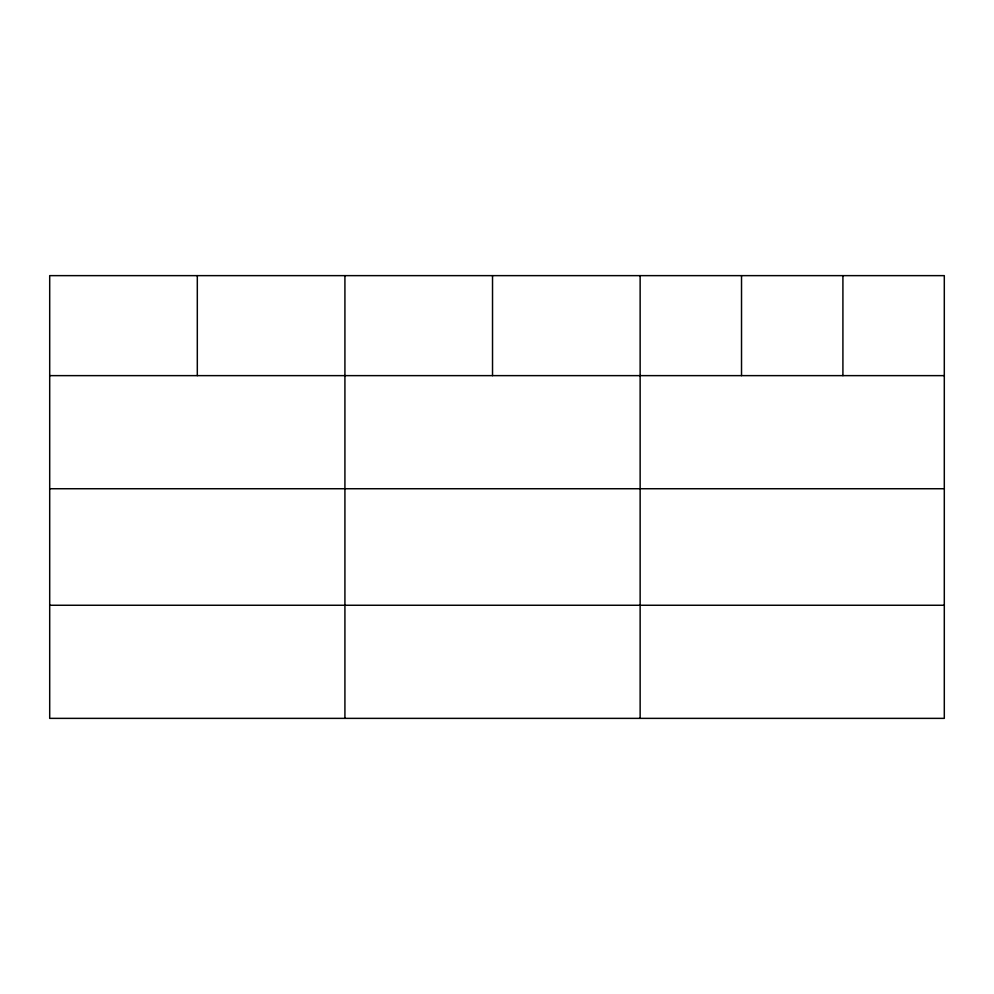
<?xml version="1.0" encoding="UTF-8"?>
<svg xmlns="http://www.w3.org/2000/svg" width="994" height="994" viewBox="0 0 994 994"><rect width="100%" height="100%" fill="white"/><g stroke="black" fill="none" stroke-linecap="round" stroke-linejoin="round"><path stroke-width="1.49" d="M944.3 488.737L944.3 275.636L49.7 275.636L49.7 718.364L944.3 718.364L944.3 488.737L49.7 488.737M49.7 375.633L944.3 375.633M49.7 605.259L944.3 605.259M842.912 275.636L842.912 375.633M741.524 275.636L741.524 375.633M640.136 275.636L640.136 718.364M492.527 275.636L492.527 375.633M344.918 275.636L344.918 718.364M197.309 275.636L197.309 375.633"/></g></svg>
